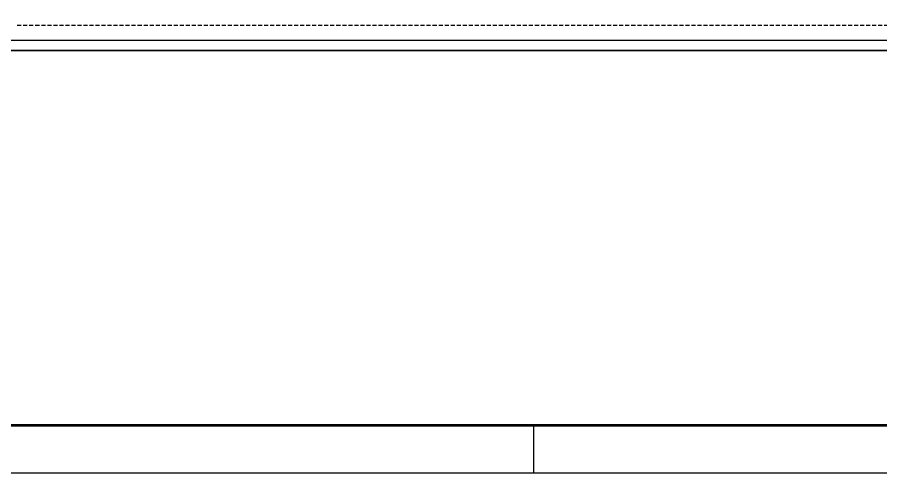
# Model space of a CAD drawing. Extents: x 534 to 8035, y 2354 to 7562.
# Drawn here: x 3464 to 4830, y 3107 to 3827 of the extents above; entities that cross this region are included whole.
import ezdxf

# ---------------------------------------------------------------- set-up
doc = ezdxf.new("R2010")
doc.units = 0
doc.linetypes.add('HIDDEN', pattern=[9.525, 6.35, -3.175])
doc.layers.get('0').update_dxf_attribs({"color": 9, "linetype": 'CONTINUOUS'})
doc.layers.add('FO-Vigas', color=2, linetype='CONTINUOUS', lineweight=30)

# ---------------------------------------------------------------- blocks, each defined once
blk = doc.blocks.new('*U4')
at = {"color": 7}
blk.add_line((-4905, 0), (-4905, -100), dxfattribs=at)
blk.add_lwpolyline([(-8310, 5840), (-8310, -100), (100, -100), (100, 5840)], close=True, dxfattribs=at)
at = {"color": 7, "const_width": 6}
blk.add_lwpolyline([(-8060, 5740), (-8060, 0), (0, 0), (0, 5740)], close=True, dxfattribs=at)

msp = doc.modelspace()

# ---------------------------------------------------------------- linework, layer by layer
at = {"layer": 'FO-Vigas', "linetype": 'HIDDEN'}
msp.add_line((3464.04, 3814.57), (5623.07, 3814.57), dxfattribs=at)
at = {"layer": 'FO-Vigas'}
for p, q in [((2844.21, 3791.09), (5785.54, 3791.09)), ((2844.21, 3774.64), (5755.54, 3774.64)), ((5785.54, 3774.64), (2874.95, 3774.64))]:
    msp.add_line(p, q, dxfattribs=at)

# ---------------------------------------------------------------- block references
at = {"xscale": 0.75, "yscale": 0.75, "zscale": 0.75}
msp.add_blockref('*U4', (7959.51, 3181.71), dxfattribs=at)

doc.saveas('drawing.dxf')
